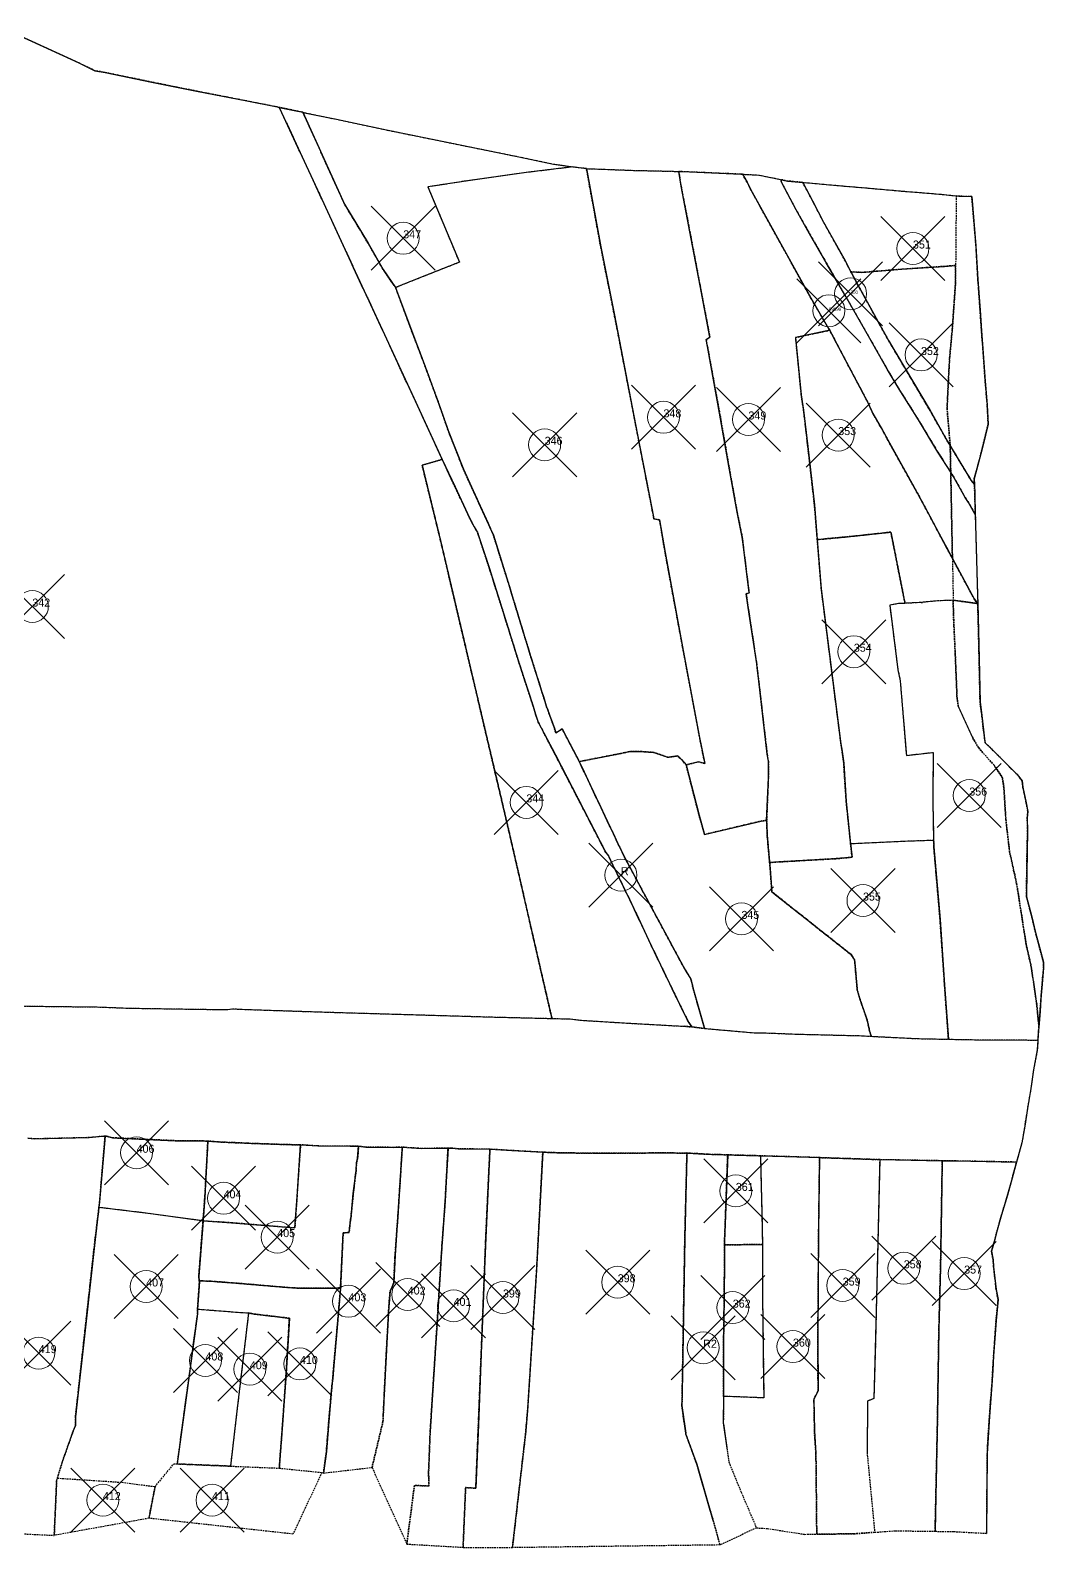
# Model space of a CAD drawing. Header units: millimetres. Extents: x 0 to 2247, y -2746 to 0.
# Drawn here: x 1896.9 to 2213.5, y -557 to -82.8 of the extents above; entities that cross this region are included whole.
import ezdxf

# ---------------------------------------------------------------- set-up
doc = ezdxf.new("R2010")
doc.units = ezdxf.units.MM
doc.header["$PDMODE"] = 35
doc.header["$PDSIZE"] = 10
for name, pattern in [('04b018', [5.49, 4.32, -0.54, 0.09, -0.54]), ('DASHED', [0.75, 0.5, -0.25]), ('DASHED2', [9.525, 6.35, -3.175])]:
    doc.linetypes.add(name, pattern=pattern)
for name, color, linetype, lineweight in [('Poly_Survey_Bndry', 250, 'Continuous', 30), ('Poly_Village_Bndry', 250, 'Continuous', 30), ('Text_Survey_No', 250, 'Continuous', 0)]:
    doc.layers.add(name, color=color, linetype=linetype, lineweight=lineweight)
doc.styles.get("Standard").update_dxf_attribs({"font": 'SakalBharati.ttf'})

msp = doc.modelspace()

# ---------------------------------------------------------------- linework, layer by layer
at = {"layer": 'Poly_Survey_Bndry', "linetype": 'DASHED'}
for points in [[(1875.56, -387.51), (1917.85, -388.02), (1928.11, -388.4), (1953.96, -388.79), (1958.64, -388.83), (1960.05, -388.56), (1962.5, -388.73), (1987.47, -389.57), (2041.9, -391.16), (2059.47, -391.6), (2059.88, -391.61), (2056.36, -376.3), (2046.16, -331.83), (2034.88, -283.92), (2027.58, -252.9), (2025.12, -242.33), (2019.33, -218.71), (2025.59, -216.92), (2016.73, -197.64), (2012.01, -187.54), (2006.98, -176.56), (1997.68, -156.58), (1987.39, -134.25), (1974.7, -106.9), (1974.09, -106.77), (1964.59, -104.91), (1948.81, -101.81), (1934.8, -99), (1920.28, -95.98), (1917.12, -95.45), (1912.05, -93.01), (1900.91, -87.86), (1890.21, -82.97)], [(2186.2, -134.56), (2186.02, -156.27)], [(1875.56, -387.51), (1917.85, -388.02), (1928.11, -388.4), (1953.96, -388.79), (1958.64, -388.83), (1960.05, -388.56), (1962.5, -388.73), (1987.47, -389.57), (2041.9, -391.16), (2059.47, -391.6), (2059.88, -391.61), (2064.46, -391.72), (2065.6, -391.77), (2069.1, -392.19), (2085.94, -393.21), (2101.21, -394.06), (2103.58, -394.25), (2107.59, -394.72), (2123.12, -396.09), (2126.87, -396.14), (2136.51, -396.51), (2157.04, -397.01), (2159.64, -397.19), (2174.01, -397.91), (2183.76, -398.1), (2192.04, -398.25), (2211.75, -398.36), (2211.54, -401.39), (2210.35, -407.7), (2209.63, -412.91), (2208.45, -419.7), (2207.59, -425.22), (2206.72, -430.46), (2205.04, -436.48), (2185.94, -436.14), (2181.84, -436.07), (2162.3, -435.73), (2143.5, -435.09), (2140.16, -434.98), (2125.01, -434.52), (2114.8, -434.23), (2108.44, -434.04), (2102.07, -433.66), (2102.07, -433.64), (2101.6, -433.66), (2091.47, -433.64), (2079.51, -433.73), (2072.84, -433.74), (2061.49, -433.56), (2057.03, -433.4), (2047.39, -432.88), (2040.51, -432.46), (2030.55, -432.34), (2028.59, -432.14), (2027.42, -432.14), (2025.7, -432.17), (2019.08, -432.23), (2014.55, -431.94), (2013.14, -431.83), (2010.29, -431.9), (2001.73, -431.8), (1999.47, -431.47), (1996.86, -431.55), (1986.72, -431.46), (1981.35, -431.09), (1981.15, -431.07), (1977.18, -431.04), (1964.64, -430.59), (1955.71, -430.19), (1952.39, -429.91), (1942.64, -429.83), (1922.66, -428.9), (1920.61, -428.38), (1920.28, -428.4), (1918.44, -428.54), (1915.34, -428.84), (1898.18, -429.24), (1896.19, -429.02)], [(1880.15, -551.94), (1904.39, -553.15), (1905.15, -536.02), (1905.38, -535.25), (1906.84, -530.4), (1910.58, -519.79), (1911.07, -518.78), (1911.03, -516.07), (1914.32, -486.24), (1917.04, -461.61), (1918.36, -450.68), (1918.57, -448.95), (1920.28, -428.4), (1918.44, -428.54), (1915.34, -428.84), (1898.18, -429.24), (1896.19, -429.02)], [(2007.18, -515.54), (2007.11, -517.56), (2003.68, -531.91)], [(1910.58, -519.79), (1906.84, -530.4), (1905.38, -535.25)], [(2021.84, -520.74), (2021.35, -533.57), (2021.45, -537.73), (2016.93, -537.53), (2014.55, -555.86)], [(2051.62, -521.65), (2047.55, -556.98)], [(2114.58, -525.87), (2115.15, -530.21), (2119, -539.64), (2123.79, -550.8)], [(1935.91, -537.9), (1941.76, -530.78), (1942.82, -530.83)], [(1942.82, -530.83), (1959.45, -531.51)], [(2142.37, -527.42), (2142.63, -552.78)], [(2158.35, -527.34), (2160.73, -552.18)], [(1905.38, -535.25), (1905.15, -536.02), (1904.39, -553.15)], [(1905.38, -535.25), (1925.56, -536.56), (1935.91, -537.9)], [(1959.45, -531.51), (1974.69, -532.14)], [(1974.69, -532.14), (1988.03, -533.49)], [(1935.91, -537.9), (1933.99, -547.8)], [(2036.1, -538.41), (2032.92, -538.21), (2032.13, -556.88)], [(2110.21, -548.31), (2112.42, -556.14)], [(2123.79, -550.8), (2127.2, -550.99), (2138.86, -552.82), (2142.63, -552.78)], [(2142.63, -552.78), (2154.24, -552.66), (2160.73, -552.18)], [(2160.73, -552.18), (2167.23, -551.71), (2179.6, -551.87)], [(2179.6, -551.87), (2185.43, -551.95), (2195.71, -552.51)]]:
    msp.add_lwpolyline(points, dxfattribs=at)
at = {"layer": 'Poly_Survey_Bndry'}
for points in [[(1974.7, -106.9), (1987.39, -134.25), (1997.68, -156.58), (2006.98, -176.56), (2012.01, -187.54), (2016.73, -197.64), (2025.59, -216.92)], [(1982.04, -108.43), (1986.11, -117.34), (1995.05, -137.12), (2002.44, -149.35), (2007.14, -157.57), (2011.05, -163.22)], [(2066.45, -125.51), (2052.58, -127.19), (2033.01, -129.92), (2021.15, -131.78), (2030.99, -155.29), (2017.28, -160.72), (2011.05, -163.22)], [(2070.68, -126.04), (2075.13, -150.45), (2079.42, -171.82), (2086.57, -208.73), (2091.23, -232.72), (2091.74, -235.53), (2093.53, -235.81), (2095.25, -246.03), (2100.69, -275.43), (2105.94, -303.26), (2107.66, -311.96), (2105.69, -311.43), (2101.8, -312.39)], [(2126.98, -329.7), (2127.52, -316.39), (2127.51, -311.26), (2127.14, -309.07), (2124.51, -286.19), (2123.99, -282.02), (2123.86, -280.75), (2121.53, -265.25), (2120.58, -258.94), (2121.49, -258.61), (2119.61, -243.41), (2119.33, -241.18), (2117.76, -233.37), (2115.19, -219.06), (2112.29, -202.47), (2108.49, -181.65), (2108.04, -179.4), (2109.25, -178.71), (2106.19, -162.69), (2103.44, -148.03), (2100.25, -131.57), (2099.5, -126.95)], [(2119.43, -127.79), (2120.87, -130.29)], [(2120.87, -130.29), (2121.94, -132.47), (2126.07, -139.96), (2132.98, -152.41), (2140.75, -166.42), (2146.33, -176.03), (2146.68, -176.57)], [(2131.83, -130.74), (2131.47, -130.03), (2131.59, -129.5)], [(2184.49, -220.91), (2180.5, -214.67), (2174.42, -204.56), (2168.35, -194.92), (2164.63, -188.72), (2158.75, -178.35), (2151.68, -166.05), (2145.61, -155.48), (2140.39, -146.37), (2136.16, -138.94), (2131.83, -130.74)], [(2138.25, -130.34), (2141.34, -136.16), (2144.76, -142.73), (2151.07, -154.03), (2153.3, -158.29)], [(2153.3, -158.29), (2156.73, -158.47), (2169.19, -157.49), (2182.54, -156.59), (2186.02, -156.27)], [(2153.3, -158.29), (2155.54, -162.56), (2165.06, -179.76), (2178.02, -201.64), (2183.4, -211.12), (2184.33, -212.65)], [(2011.05, -163.22), (2015.46, -175.19), (2019.98, -187.05), (2024.81, -200.17), (2027.46, -207.88), (2032.23, -220), (2040.73, -238.56), (2041.6, -240.61), (2046.15, -255.1), (2050.22, -268.52), (2053.14, -278.06), (2058.24, -294.2), (2060.66, -300.92), (2061.07, -302.35), (2063.08, -301.11), (2068.43, -311.34)], [(2146.68, -176.57), (2136.04, -178.85), (2137.79, -196.71), (2138.52, -201.56), (2139.83, -212.88), (2141.91, -231.1), (2142.8, -241.98)], [(2146.68, -176.57), (2147.89, -178.86), (2152.96, -188.49), (2158.59, -199.1), (2160.13, -202.54), (2163.17, -207.78), (2166.35, -213.64), (2174.45, -228.12), (2181.37, -241.07), (2183.33, -244.79), (2185.02, -247.92)], [(2184.33, -212.65), (2190.82, -223.38), (2191.87, -224.74)], [(2025.59, -216.92), (2019.33, -218.71), (2025.12, -242.33), (2027.58, -252.9), (2034.88, -283.92), (2046.16, -331.83), (2056.36, -376.3), (2059.88, -391.61)], [(2025.59, -216.92), (2029.61, -225.5), (2034.12, -235.2), (2035.6, -237.96), (2036.65, -239.78), (2040.17, -250.42), (2044.26, -263.34), (2049.56, -280.33), (2054.02, -294.02), (2054.74, -296.55), (2055.64, -299.05), (2060.97, -309.28), (2076.69, -339.71), (2077.55, -340.84), (2078.96, -343.74), (2084.78, -355.7), (2091.02, -369), (2098.02, -383.54), (2102.4, -392.43), (2103.58, -394.25)], [(2192.16, -234.08), (2190, -230.35), (2188.99, -228.81), (2185.3, -222.17), (2184.49, -220.91)], [(2142.8, -241.98), (2153.22, -241), (2165.79, -239.64), (2170.2, -261.89)], [(2142.8, -241.98), (2144.04, -257.31), (2150.18, -305.75), (2150.44, -307.44), (2151.04, -311.85), (2151.82, -323.81), (2153.22, -337.08)], [(2185.02, -247.92), (2191.8, -260.53), (2192.92, -261.96)], [(2165.42, -262.46), (2167.99, -282.69), (2168.69, -286.11), (2169.96, -301.13), (2170.61, -308.79), (2170.64, -309.39), (2178.99, -308.46), (2178.88, -323.8), (2179.15, -335.97)], [(2068.43, -311.34), (2080.26, -309.02), (2084.12, -308.22), (2087.92, -308.22), (2091.69, -308.46), (2096.06, -309.97), (2099.1, -309.59), (2100.42, -310.7), (2101.8, -312.39)], [(2068.43, -311.34), (2072.89, -320.81), (2079.96, -335.77), (2080.84, -337.64), (2083.06, -342.16), (2087.69, -350.81), (2094.51, -363.47), (2101.35, -376.14), (2103.33, -379.29), (2104.13, -382.64), (2107.59, -394.72)], [(2101.8, -312.39), (2105.84, -328.06), (2107.55, -334.13), (2125.22, -329.93), (2126.98, -329.7)], [(2126.98, -329.7), (2127.16, -334.62), (2127.9, -342.87)], [(2179.15, -335.97), (2169.43, -336.31), (2153.22, -337.08)], [(2179.15, -335.97), (2179.19, -338.01), (2181.15, -360.69), (2182.54, -381.09), (2183.76, -398.1)], [(2153.22, -337.08), (2153.66, -341.25), (2148.6, -341.68), (2127.9, -342.87)], [(2127.9, -342.87), (2128.08, -344.8), (2128.58, -352.04), (2139.42, -360.62), (2153.33, -371.62), (2154.47, -373.35), (2155.28, -382.76), (2156.21, -385.85), (2158.37, -392.11), (2159.15, -395.55), (2159.64, -397.19)], [(1866.45, -387.28), (1875.56, -387.51), (1917.85, -388.02), (1928.11, -388.4), (1953.96, -388.79), (1958.64, -388.83), (1960.05, -388.56), (1962.5, -388.73), (1987.47, -389.57), (2041.9, -391.16), (2059.47, -391.6), (2059.88, -391.61)], [(2059.88, -391.61), (2064.46, -391.72), (2065.6, -391.77), (2069.1, -392.19), (2085.94, -393.21), (2101.21, -394.06)], [(2103.58, -394.25), (2101.21, -394.06)], [(2107.59, -394.72), (2103.58, -394.25)], [(2107.59, -394.72), (2123.12, -396.09), (2126.87, -396.14), (2136.51, -396.51), (2157.04, -397.01), (2159.64, -397.19)], [(2159.64, -397.19), (2174.01, -397.91), (2183.76, -398.1)], [(2183.76, -398.1), (2192.04, -398.25), (2211.75, -398.36)], [(1896.19, -429.02), (1898.18, -429.24), (1915.34, -428.84), (1918.44, -428.54), (1920.28, -428.4)], [(1920.28, -428.4), (1918.57, -448.95), (1918.36, -450.68)], [(1920.28, -428.4), (1920.61, -428.38), (1922.66, -428.9), (1942.64, -429.83), (1952.39, -429.91)], [(1952.39, -429.91), (1951.46, -447.23), (1950.88, -454.9)], [(1950.88, -454.9), (1959.74, -455.44), (1978.12, -456.98), (1979.56, -457.05), (1980.25, -447.2), (1981.35, -431.09)], [(1952.39, -429.91), (1955.71, -430.19), (1964.64, -430.59), (1977.18, -431.04), (1981.15, -431.07), (1981.35, -431.09)], [(1981.35, -431.09), (1986.72, -431.46), (1996.86, -431.55), (1999.47, -431.47)], [(1993.86, -475.74), (1994.66, -458.6), (1996.54, -458.52), (1996.92, -454.75), (1997.13, -453.42), (1997.84, -446.31), (1998.68, -439.21), (1998.86, -436.66), (1999.18, -435.37), (1999.47, -431.47)], [(1999.47, -431.47), (2001.73, -431.8), (2010.29, -431.9), (2013.14, -431.83)], [(2013.14, -431.83), (2011.79, -453.05)], [(2013.14, -431.83), (2014.55, -431.94), (2019.08, -432.23), (2025.7, -432.17), (2027.42, -432.14)], [(2027.42, -432.14), (2026.48, -449.64), (2025.54, -462.45), (2024.01, -486.85), (2022.93, -503.81), (2021.84, -520.74)], [(2027.42, -432.14), (2028.59, -432.14), (2030.55, -432.34), (2040.51, -432.46)], [(2040.51, -432.46), (2039.21, -460.18), (2038.45, -479.71), (2036.9, -518.55), (2036.1, -538.41)], [(2040.51, -432.46), (2047.39, -432.88), (2057.03, -433.4)], [(2057.03, -433.4), (2055.1, -470.3), (2052.29, -514.24), (2051.62, -521.65)], [(2057.03, -433.4), (2061.49, -433.56), (2072.84, -433.74), (2079.51, -433.73), (2091.47, -433.64), (2101.6, -433.66)], [(2102.07, -433.66), (2101.4, -460.28), (2100.68, -502.94), (2100.51, -512.68), (2100.86, -515.39), (2101.77, -521.57), (2105.15, -530.94), (2110.21, -548.31)], [(2101.6, -433.66), (2102.07, -433.64)], [(2102.07, -433.64), (2102.07, -433.66)], [(2102.07, -433.66), (2108.44, -434.04), (2114.8, -434.23)], [(2114.8, -434.23), (2113.81, -461.33), (2113.81, -462.37)], [(2114.8, -434.23), (2125.01, -434.52)], [(2125.01, -434.52), (2140.16, -434.98), (2143.5, -435.09)], [(2125.01, -434.52), (2125.62, -457.35), (2125.63, -462.22)], [(2143.5, -435.09), (2143.22, -457.95), (2142.97, -491.42), (2143.03, -507.97), (2141.75, -510.57), (2141.92, -520.36), (2141.99, -522.29), (2142.37, -527.42)], [(2143.5, -435.09), (2162.3, -435.73)], [(2162.3, -435.73), (2161.49, -470.58), (2160.93, -495), (2160.47, -510.35), (2158.52, -511.19), (2158.35, -527.34)], [(2162.3, -435.73), (2181.84, -436.07)], [(2181.84, -436.07), (2181.31, -468.97), (2180.77, -488.92), (2180.3, -519.35), (2179.6, -551.87)], [(2181.84, -436.07), (2185.94, -436.14), (2205.04, -436.48)], [(1918.36, -450.68), (1917.04, -461.61), (1914.32, -486.24), (1911.03, -516.07), (1911.07, -518.78), (1910.58, -519.79)], [(1950.88, -454.9), (1934.51, -452.62), (1918.36, -450.68)], [(1950.88, -454.9), (1949.55, -472.26), (1949.71, -473.61)], [(2011.79, -453.05), (2010.88, -465.56), (2010.47, -474.24), (2009.31, -476.81), (2008.87, -482.83), (2008.08, -497.27), (2007.52, -508.62), (2007.18, -515.54)], [(2125.63, -462.22), (2125.68, -478.33), (2126.04, -505.36), (2126.11, -510.19), (2114.84, -509.75), (2113.46, -509.75)], [(2113.81, -462.37), (2113.79, -467.22), (2113.71, -478.66), (2113.51, -492.9), (2113.47, -505.9), (2113.46, -509.75)], [(2113.81, -462.37), (2125.63, -462.22)], [(1949.71, -473.61), (1949.75, -473.94), (1949.17, -482.43)], [(1949.71, -473.61), (1953.05, -473.69), (1961.54, -474.35), (1977.31, -475.68), (1981.24, -475.92), (1991.67, -475.92), (1993.86, -475.74)], [(1993.86, -475.74), (1992.78, -488.31), (1991.73, -500.1), (1991.42, -504.14), (1991.15, -506.44), (1990.9, -509.02), (1990.17, -517.51), (1989.41, -526.92), (1988.51, -533.67)], [(1949.17, -482.43), (1949.15, -483.95), (1946.15, -506.26), (1942.82, -530.83)], [(1949.17, -482.43), (1962.94, -483.5), (1965.1, -483.62)], [(1965.1, -483.62), (1961.25, -516.09), (1959.45, -531.51)], [(1965.1, -483.62), (1966.89, -483.97), (1977.85, -485.29), (1976.84, -502.63), (1975.75, -518.2), (1974.69, -532.14)], [(2113.46, -509.75), (2113.44, -517.98), (2114.58, -525.87)]]:
    msp.add_lwpolyline(points, dxfattribs=at)
at = {"layer": 'Poly_Survey_Bndry', "linetype": 'DASHED'}
for points in [[(2068.43, -311.34), (2063.08, -301.11), (2061.07, -302.35), (2060.66, -300.92), (2058.24, -294.2), (2053.14, -278.06), (2050.22, -268.52), (2046.15, -255.1), (2041.6, -240.61), (2040.73, -238.56), (2032.23, -220), (2027.46, -207.88), (2024.81, -200.17), (2019.98, -187.05), (2015.46, -175.19), (2011.05, -163.22), (2007.14, -157.57), (2002.44, -149.35), (1995.05, -137.12), (1986.11, -117.34), (1982.04, -108.43), (1979.34, -107.83), (1974.7, -106.9), (1987.39, -134.25), (1997.68, -156.58), (2006.98, -176.56), (2012.01, -187.54), (2016.73, -197.64), (2025.59, -216.92), (2029.61, -225.5), (2034.12, -235.2), (2035.6, -237.96), (2036.65, -239.78), (2040.17, -250.42), (2044.26, -263.34), (2049.56, -280.33), (2054.02, -294.02), (2054.74, -296.55), (2055.64, -299.05), (2060.97, -309.28), (2076.69, -339.71), (2077.55, -340.84), (2078.96, -343.74), (2084.78, -355.7), (2091.02, -369), (2098.02, -383.54), (2102.4, -392.43), (2103.58, -394.25), (2107.59, -394.72), (2104.13, -382.64), (2103.33, -379.29), (2101.35, -376.14), (2094.51, -363.47), (2087.69, -350.81), (2083.06, -342.16), (2080.84, -337.64), (2079.96, -335.77), (2072.89, -320.81)], [(2011.05, -163.22), (2007.14, -157.57), (2002.44, -149.35), (1995.05, -137.12), (1986.11, -117.34), (1982.04, -108.43), (1982.6, -108.56), (1992.57, -110.62), (2007.66, -113.84), (2018.97, -116.14), (2035.83, -119.57), (2049.6, -122.35), (2060.33, -124.6), (2065.89, -125.43), (2066.45, -125.51), (2052.58, -127.19), (2033.01, -129.92), (2021.15, -131.78), (2030.99, -155.29), (2017.28, -160.72)], [(2101.8, -312.39), (2105.69, -311.43), (2107.66, -311.96), (2105.94, -303.26), (2100.69, -275.43), (2095.25, -246.03), (2093.53, -235.81), (2091.74, -235.53), (2091.23, -232.72), (2086.57, -208.73), (2079.42, -171.82), (2075.13, -150.45), (2070.68, -126.04), (2066.45, -125.51), (2052.58, -127.19), (2033.01, -129.92), (2021.15, -131.78), (2030.99, -155.29), (2017.28, -160.72), (2011.05, -163.22), (2015.46, -175.19), (2019.98, -187.05), (2024.81, -200.17), (2027.46, -207.88), (2032.23, -220), (2040.73, -238.56), (2041.6, -240.61), (2046.15, -255.1), (2050.22, -268.52), (2053.14, -278.06), (2058.24, -294.2), (2060.66, -300.92), (2061.07, -302.35), (2063.08, -301.11), (2068.43, -311.34), (2080.26, -309.02), (2084.12, -308.22), (2087.92, -308.22), (2091.69, -308.46), (2096.06, -309.97), (2099.1, -309.59), (2100.42, -310.7)], [(2126.98, -329.7), (2125.22, -329.93), (2107.55, -334.13), (2105.84, -328.06), (2101.8, -312.39), (2105.69, -311.43), (2107.66, -311.96), (2105.94, -303.26), (2100.69, -275.43), (2095.25, -246.03), (2093.53, -235.81), (2091.74, -235.53), (2091.23, -232.72), (2086.57, -208.73), (2079.42, -171.82), (2075.13, -150.45), (2070.68, -126.04), (2085.33, -126.58), (2097.36, -126.86), (2099.5, -126.95), (2100.25, -131.57), (2103.44, -148.03), (2106.19, -162.69), (2109.25, -178.71), (2108.04, -179.4), (2108.49, -181.65), (2112.29, -202.47), (2115.19, -219.06), (2117.76, -233.37), (2119.33, -241.18), (2119.61, -243.41), (2121.49, -258.61), (2120.58, -258.94), (2121.53, -265.25), (2123.86, -280.75), (2123.99, -282.02), (2124.51, -286.19), (2127.14, -309.07), (2127.51, -311.26), (2127.52, -316.39)], [(2153.22, -337.08), (2151.82, -323.81), (2151.04, -311.85), (2150.44, -307.44), (2150.18, -305.75), (2144.04, -257.31), (2142.8, -241.98), (2141.91, -231.1), (2139.83, -212.88), (2138.52, -201.56), (2137.79, -196.71), (2136.04, -178.85), (2146.68, -176.57), (2146.33, -176.03), (2140.75, -166.42), (2132.98, -152.41), (2126.07, -139.96), (2121.94, -132.47), (2120.87, -130.29), (2119.43, -127.79), (2118.89, -127.77), (2100.53, -126.99), (2099.5, -126.95), (2100.25, -131.57), (2103.44, -148.03), (2106.19, -162.69), (2109.25, -178.71), (2108.04, -179.4), (2108.49, -181.65), (2112.29, -202.47), (2115.19, -219.06), (2117.76, -233.37), (2119.33, -241.18), (2119.61, -243.41), (2121.49, -258.61), (2120.58, -258.94), (2121.53, -265.25), (2123.86, -280.75), (2123.99, -282.02), (2124.51, -286.19), (2127.14, -309.07), (2127.51, -311.26), (2127.52, -316.39), (2126.98, -329.7), (2127.16, -334.62), (2127.9, -342.87), (2148.6, -341.68), (2153.66, -341.25)], [(2131.83, -130.74), (2136.16, -138.94), (2140.39, -146.37), (2145.61, -155.48), (2151.68, -166.05), (2158.75, -178.35), (2164.63, -188.72), (2168.35, -194.92), (2174.42, -204.56), (2180.5, -214.67), (2184.49, -220.91), (2185.02, -247.92), (2183.33, -244.79), (2181.37, -241.07), (2174.45, -228.12), (2166.35, -213.64), (2163.17, -207.78), (2160.13, -202.54), (2158.59, -199.1), (2152.96, -188.49), (2147.89, -178.86), (2146.68, -176.57), (2146.33, -176.03), (2140.75, -166.42), (2132.98, -152.41), (2126.07, -139.96), (2121.94, -132.47), (2120.87, -130.29), (2119.43, -127.79), (2124.7, -128.06), (2130.81, -129.32), (2131.59, -129.5), (2131.47, -130.03)], [(2184.33, -212.65), (2183.4, -211.12), (2178.02, -201.64), (2165.06, -179.76), (2155.54, -162.56), (2153.3, -158.29), (2151.07, -154.03), (2144.76, -142.73), (2141.34, -136.16), (2138.25, -130.34), (2133.45, -129.92), (2131.59, -129.5), (2131.47, -130.03), (2131.83, -130.74), (2136.16, -138.94), (2140.39, -146.37), (2145.61, -155.48), (2151.68, -166.05), (2158.75, -178.35), (2164.63, -188.72), (2168.35, -194.92), (2174.42, -204.56), (2180.5, -214.67), (2184.49, -220.91)], [(2186.02, -156.27), (2182.54, -156.59), (2169.19, -157.49), (2156.73, -158.47), (2153.3, -158.29), (2151.07, -154.03), (2144.76, -142.73), (2141.34, -136.16), (2138.25, -130.34), (2141.35, -130.6), (2146.64, -131.09), (2157.84, -132.05), (2169.66, -133.09), (2181.06, -134.01), (2186.2, -134.56)], [(2191.06, -134.8), (2187.07, -134.66), (2186.2, -134.56), (2186.02, -156.27), (2185.98, -161.65), (2184.97, -176.23), (2184.15, -185.1), (2183.78, -191.83), (2183.34, -200.97), (2184.33, -212.65), (2190.82, -223.38), (2191.87, -224.74), (2191.81, -222.96), (2192.98, -218.73), (2194.41, -213.14), (2195.37, -209.3), (2196.18, -205.88), (2195.89, -200.01), (2195.14, -191.06), (2194.65, -183.72), (2194.09, -176.7), (2193.65, -170.29), (2192.96, -160.69), (2192.38, -150.16)], [(2186.02, -156.27), (2182.54, -156.59), (2169.19, -157.49), (2156.73, -158.47), (2153.3, -158.29), (2155.54, -162.56), (2165.06, -179.76), (2178.02, -201.64), (2183.4, -211.12), (2184.33, -212.65), (2183.34, -200.97), (2183.78, -191.83), (2184.15, -185.1), (2184.97, -176.23), (2185.98, -161.65)], [(2142.8, -241.98), (2141.91, -231.1), (2139.83, -212.88), (2138.52, -201.56), (2137.79, -196.71), (2136.04, -178.85), (2146.68, -176.57), (2147.89, -178.86), (2152.96, -188.49), (2158.59, -199.1), (2160.13, -202.54), (2163.17, -207.78), (2166.35, -213.64), (2174.45, -228.12), (2181.37, -241.07), (2183.33, -244.79), (2185.02, -247.92), (2185.26, -260.93), (2180.33, -261.13), (2174.58, -261.67), (2170.2, -261.89), (2165.79, -239.64), (2153.22, -241)], [(2184.33, -212.65), (2184.49, -220.91), (2185.3, -222.17), (2188.99, -228.81), (2190, -230.35), (2192.16, -234.08), (2192.01, -227.74), (2191.87, -224.74), (2190.82, -223.38)], [(2059.88, -391.61), (2064.46, -391.72), (2065.6, -391.77), (2069.1, -392.19), (2085.94, -393.21), (2101.21, -394.06), (2103.58, -394.25), (2102.4, -392.43), (2098.02, -383.54), (2091.02, -369), (2084.78, -355.7), (2078.96, -343.74), (2077.55, -340.84), (2076.69, -339.71), (2060.97, -309.28), (2055.64, -299.05), (2054.74, -296.55), (2054.02, -294.02), (2049.56, -280.33), (2044.26, -263.34), (2040.17, -250.42), (2036.65, -239.78), (2035.6, -237.96), (2034.12, -235.2), (2029.61, -225.5), (2025.59, -216.92), (2019.33, -218.71), (2025.12, -242.33), (2027.58, -252.9), (2034.88, -283.92), (2046.16, -331.83), (2056.36, -376.3)], [(2185.02, -247.92), (2184.49, -220.91), (2185.3, -222.17), (2188.99, -228.81), (2190, -230.35), (2192.16, -234.08), (2192.32, -240.86), (2192.86, -259.34), (2192.92, -261.96), (2191.8, -260.53)], [(2170.2, -261.89), (2168.22, -261.99), (2165.42, -262.46), (2167.99, -282.69), (2168.69, -286.11), (2169.96, -301.13), (2170.61, -308.79), (2170.64, -309.39), (2178.99, -308.46), (2178.88, -323.8), (2179.15, -335.97), (2169.43, -336.31), (2153.22, -337.08), (2151.82, -323.81), (2151.04, -311.85), (2150.44, -307.44), (2150.18, -305.75), (2144.04, -257.31), (2142.8, -241.98), (2153.22, -241), (2165.79, -239.64)], [(2192.92, -261.96), (2191.8, -260.53), (2185.02, -247.92), (2185.26, -260.93)], [(2183.76, -398.1), (2192.04, -398.25), (2211.75, -398.36), (2211.96, -395.33), (2212.04, -394.28), (2211.38, -387.41), (2209.65, -375.49), (2208.06, -368.52), (2205.07, -349.4), (2202.89, -339.67), (2201.7, -329.4), (2201.1, -319.47), (2200.64, -316.37), (2198.04, -312.5), (2193.22, -307.08), (2191.37, -303.94), (2186.84, -294.07), (2186.46, -291.42), (2185.9, -277.8), (2185.34, -265.37), (2185.26, -260.93), (2180.33, -261.13), (2174.58, -261.67), (2170.2, -261.89), (2168.22, -261.99), (2165.42, -262.46), (2167.99, -282.69), (2168.69, -286.11), (2169.96, -301.13), (2170.61, -308.79), (2170.64, -309.39), (2178.99, -308.46), (2178.88, -323.8), (2179.15, -335.97), (2179.19, -338.01), (2181.15, -360.69), (2182.54, -381.09)], [(2185.9, -277.8), (2186.46, -291.42), (2186.84, -294.07), (2191.37, -303.94), (2193.22, -307.08), (2198.04, -312.5), (2200.64, -316.37), (2201.1, -319.47), (2201.7, -329.4), (2202.89, -339.67), (2205.07, -349.4), (2208.06, -368.52), (2209.65, -375.49), (2211.38, -387.41), (2212.04, -394.28), (2212.38, -389.41), (2212.67, -385.63), (2213.13, -379.67), (2213.52, -375.89), (2213.43, -374.04), (2212.18, -369.36), (2210.97, -364.74), (2209.83, -359.83), (2208.16, -353.62), (2208.18, -352.63), (2208.22, -346.4), (2208.33, -339.41), (2208.49, -333.12), (2208.4, -328.93), (2208.58, -326.97), (2208.08, -324.22), (2207.04, -319.36), (2206.79, -317.31), (2205.22, -315.37), (2197.43, -307.58), (2195.28, -305.53), (2195.09, -304.26), (2194.7, -301.41), (2194.11, -295.99), (2193.65, -292.79), (2193.25, -274.72), (2192.92, -261.96), (2185.26, -260.93), (2185.34, -265.37)], [(2068.43, -311.34), (2072.89, -320.81), (2079.96, -335.77), (2080.84, -337.64), (2083.06, -342.16), (2087.69, -350.81), (2094.51, -363.47), (2101.35, -376.14), (2103.33, -379.29), (2104.13, -382.64), (2107.59, -394.72), (2123.12, -396.09), (2126.87, -396.14), (2136.51, -396.51), (2157.04, -397.01), (2159.64, -397.19), (2159.15, -395.55), (2158.37, -392.11), (2156.21, -385.85), (2155.28, -382.76), (2154.47, -373.35), (2153.33, -371.62), (2139.42, -360.62), (2128.58, -352.04), (2128.08, -344.8), (2127.9, -342.87), (2127.16, -334.62), (2126.98, -329.7), (2125.22, -329.93), (2107.55, -334.13), (2105.84, -328.06), (2101.8, -312.39), (2100.42, -310.7), (2099.1, -309.59), (2096.06, -309.97), (2091.69, -308.46), (2087.92, -308.22), (2084.12, -308.22), (2080.26, -309.02)], [(2127.9, -342.87), (2128.08, -344.8), (2128.58, -352.04), (2139.42, -360.62), (2153.33, -371.62), (2154.47, -373.35), (2155.28, -382.76), (2156.21, -385.85), (2158.37, -392.11), (2159.15, -395.55), (2159.64, -397.19), (2174.01, -397.91), (2183.76, -398.1), (2182.54, -381.09), (2181.15, -360.69), (2179.19, -338.01), (2179.15, -335.97), (2169.43, -336.31), (2153.22, -337.08), (2153.66, -341.25), (2148.6, -341.68)], [(1950.88, -454.9), (1934.51, -452.62), (1918.36, -450.68), (1918.57, -448.95), (1920.28, -428.4), (1920.61, -428.38), (1922.66, -428.9), (1942.64, -429.83), (1952.39, -429.91), (1951.46, -447.23)], [(1993.86, -475.74), (1994.66, -458.6), (1996.54, -458.52), (1996.92, -454.75), (1997.13, -453.42), (1997.84, -446.31), (1998.68, -439.21), (1998.86, -436.66), (1999.18, -435.37), (1999.47, -431.47), (1996.86, -431.55), (1986.72, -431.46), (1981.35, -431.09), (1980.25, -447.2), (1979.56, -457.05), (1978.12, -456.98), (1959.74, -455.44), (1950.88, -454.9), (1949.55, -472.26), (1949.71, -473.61), (1953.05, -473.69), (1961.54, -474.35), (1977.31, -475.68), (1981.24, -475.92), (1991.67, -475.92)], [(1950.88, -454.9), (1951.46, -447.23), (1952.39, -429.91), (1955.71, -430.19), (1964.64, -430.59), (1977.18, -431.04), (1981.15, -431.07), (1981.35, -431.09), (1980.25, -447.2), (1979.56, -457.05), (1978.12, -456.98), (1959.74, -455.44)], [(1993.86, -475.74), (1992.78, -488.31), (1991.73, -500.1), (1991.42, -504.14), (1991.15, -506.44), (1990.9, -509.02), (1990.17, -517.51), (1989.41, -526.92), (1988.51, -533.67), (2003.68, -531.91), (2007.11, -517.56), (2007.18, -515.54), (2007.52, -508.62), (2008.08, -497.27), (2008.87, -482.83), (2009.31, -476.81), (2010.47, -474.24), (2010.88, -465.56), (2011.79, -453.05), (2013.14, -431.83), (2010.29, -431.9), (2001.73, -431.8), (1999.47, -431.47), (1999.18, -435.37), (1998.86, -436.66), (1998.68, -439.21), (1997.84, -446.31), (1997.13, -453.42), (1996.92, -454.75), (1996.54, -458.52), (1994.66, -458.6)], [(2011.79, -453.05), (2010.88, -465.56), (2010.47, -474.24), (2009.31, -476.81), (2008.87, -482.83), (2008.08, -497.27), (2007.52, -508.62), (2007.18, -515.54), (2007.11, -517.56), (2003.68, -531.91), (2014.55, -555.86), (2016.93, -537.53), (2021.45, -537.73), (2021.35, -533.57), (2021.84, -520.74), (2022.93, -503.81), (2024.01, -486.85), (2025.54, -462.45), (2026.48, -449.64), (2027.42, -432.14), (2025.7, -432.17), (2019.08, -432.23), (2014.55, -431.94), (2013.14, -431.83)], [(2021.84, -520.74), (2021.35, -533.57), (2021.45, -537.73), (2016.93, -537.53), (2014.55, -555.86), (2032.13, -556.88), (2032.92, -538.21), (2036.1, -538.41), (2036.9, -518.55), (2038.45, -479.71), (2039.21, -460.18), (2040.51, -432.46), (2030.55, -432.34), (2028.59, -432.14), (2027.42, -432.14), (2026.48, -449.64), (2025.54, -462.45), (2024.01, -486.85), (2022.93, -503.81)], [(2051.62, -521.65), (2052.29, -514.24), (2055.1, -470.3), (2057.03, -433.4), (2047.39, -432.88), (2040.51, -432.46), (2039.21, -460.18), (2038.45, -479.71), (2036.9, -518.55), (2036.1, -538.41), (2032.92, -538.21), (2032.13, -556.88), (2047.55, -556.98)], [(2057.03, -433.4), (2061.49, -433.56), (2072.84, -433.74), (2079.51, -433.73), (2091.47, -433.64), (2101.6, -433.66), (2102.07, -433.64), (2102.07, -433.66), (2101.4, -460.28), (2100.68, -502.94), (2100.51, -512.68), (2100.86, -515.39), (2101.77, -521.57), (2105.15, -530.94), (2110.21, -548.31), (2112.42, -556.14), (2047.55, -556.98), (2051.62, -521.65), (2052.29, -514.24), (2055.1, -470.3)], [(2102.07, -433.66), (2108.44, -434.04), (2114.8, -434.23), (2113.81, -461.33), (2113.81, -462.37), (2113.79, -467.22), (2113.71, -478.66), (2113.51, -492.9), (2113.47, -505.9), (2113.46, -509.75), (2113.44, -517.98), (2114.58, -525.87), (2115.15, -530.21), (2119, -539.64), (2123.79, -550.8), (2112.42, -556.14), (2110.21, -548.31), (2105.15, -530.94), (2101.77, -521.57), (2100.86, -515.39), (2100.51, -512.68), (2100.68, -502.94), (2101.4, -460.28)], [(2113.46, -509.75), (2113.44, -517.98), (2114.58, -525.87), (2115.15, -530.21), (2119, -539.64), (2123.79, -550.8), (2127.2, -550.99), (2138.86, -552.82), (2142.63, -552.78), (2142.37, -527.42), (2141.99, -522.29), (2141.92, -520.36), (2141.75, -510.57), (2143.03, -507.97), (2142.97, -491.42), (2143.22, -457.95), (2143.5, -435.09), (2140.16, -434.98), (2125.01, -434.52), (2125.62, -457.35), (2125.63, -462.22), (2125.68, -478.33), (2126.04, -505.36), (2126.11, -510.19), (2114.84, -509.75)], [(2113.81, -462.37), (2113.81, -461.33), (2114.8, -434.23), (2125.01, -434.52), (2125.62, -457.35), (2125.63, -462.22)], [(2142.37, -527.42), (2141.99, -522.29), (2141.92, -520.36), (2141.75, -510.57), (2143.03, -507.97), (2142.97, -491.42), (2143.22, -457.95), (2143.5, -435.09), (2162.3, -435.73), (2161.49, -470.58), (2160.93, -495), (2160.47, -510.35), (2158.52, -511.19), (2158.35, -527.34), (2160.73, -552.18), (2154.24, -552.66), (2142.63, -552.78)], [(2158.35, -527.34), (2160.73, -552.18), (2167.23, -551.71), (2179.6, -551.87), (2180.3, -519.35), (2180.77, -488.92), (2181.31, -468.97), (2181.84, -436.07), (2162.3, -435.73), (2161.49, -470.58), (2160.93, -495), (2160.47, -510.35), (2158.52, -511.19)], [(2205.04, -436.48), (2185.94, -436.14), (2181.84, -436.07), (2181.31, -468.97), (2180.77, -488.92), (2180.3, -519.35), (2179.6, -551.87), (2185.43, -551.95), (2195.71, -552.51), (2195.91, -527.71), (2196.03, -524.38), (2196.47, -517.55), (2196.89, -511.71), (2197.36, -506.21), (2197.6, -501.54), (2197.89, -497.05), (2198.36, -490.27), (2198.65, -486.01), (2199.29, -479.39), (2198.68, -476.3), (2197.88, -469.19), (2197.71, -467.07), (2197.22, -464.37), (2198.03, -461.54), (2198.82, -458.52), (2200.39, -453), (2202.2, -446.86), (2203.73, -441.49)], [(1918.36, -450.68), (1917.04, -461.61), (1914.32, -486.24), (1911.03, -516.07), (1911.07, -518.78), (1910.58, -519.79), (1906.84, -530.4), (1905.38, -535.25), (1925.56, -536.56), (1935.91, -537.9), (1941.76, -530.78), (1942.82, -530.83), (1946.15, -506.26), (1949.15, -483.95), (1949.17, -482.43), (1949.75, -473.94), (1949.71, -473.61), (1949.55, -472.26), (1950.88, -454.9), (1934.51, -452.62)], [(2113.46, -509.75), (2113.47, -505.9), (2113.51, -492.9), (2113.71, -478.66), (2113.79, -467.22), (2113.81, -462.37), (2125.63, -462.22), (2125.68, -478.33), (2126.04, -505.36), (2126.11, -510.19), (2114.84, -509.75)], [(1974.69, -532.14), (1988.03, -533.49), (1988.51, -533.67), (1989.41, -526.92), (1990.17, -517.51), (1990.9, -509.02), (1991.15, -506.44), (1991.42, -504.14), (1991.73, -500.1), (1992.78, -488.31), (1993.86, -475.74), (1991.67, -475.92), (1981.24, -475.92), (1977.31, -475.68), (1961.54, -474.35), (1953.05, -473.69), (1949.71, -473.61), (1949.75, -473.94), (1949.17, -482.43), (1962.94, -483.5), (1965.1, -483.62), (1966.89, -483.97), (1977.85, -485.29), (1976.84, -502.63), (1975.75, -518.2)], [(1959.45, -531.51), (1942.82, -530.83), (1946.15, -506.26), (1949.15, -483.95), (1949.17, -482.43), (1962.94, -483.5), (1965.1, -483.62), (1961.25, -516.09)], [(1965.1, -483.62), (1961.25, -516.09), (1959.45, -531.51), (1974.69, -532.14), (1975.75, -518.2), (1976.84, -502.63), (1977.85, -485.29), (1966.89, -483.97)], [(1988.03, -533.49), (1978.98, -552.73), (1933.99, -547.8), (1935.91, -537.9), (1941.76, -530.78), (1942.82, -530.83), (1959.45, -531.51), (1974.69, -532.14)], [(1933.99, -547.8), (1904.39, -553.15), (1905.15, -536.02), (1905.38, -535.25), (1925.56, -536.56), (1935.91, -537.9)]]:
    msp.add_lwpolyline(points, close=True, dxfattribs=at)
at = {"layer": 'Poly_Survey_Bndry', "linetype": '04b018'}
for points in [[(2170.2, -261.89), (2168.22, -261.99), (2165.42, -262.46)], [(2185.26, -260.93), (2180.33, -261.13), (2174.58, -261.67), (2170.2, -261.89)], [(2192.92, -261.96), (2185.26, -260.93)]]:
    msp.add_lwpolyline(points, dxfattribs=at)
at = {"layer": 'Poly_Village_Bndry'}
for points in [[(1889.98, -82.83), (1890.21, -82.97), (1900.91, -87.86), (1912.05, -93.01), (1917.12, -95.45), (1920.28, -95.98), (1934.8, -99), (1948.81, -101.81), (1964.59, -104.91), (1974.09, -106.77), (1974.7, -106.9)], [(1974.7, -106.9), (1979.34, -107.83), (1982.04, -108.43)], [(1982.04, -108.43), (1982.6, -108.56), (1992.57, -110.62), (2007.66, -113.84), (2018.97, -116.14), (2035.83, -119.57), (2049.6, -122.35), (2060.33, -124.6)], [(2060.33, -124.6), (2065.89, -125.43), (2066.45, -125.51)], [(2066.45, -125.51), (2070.68, -126.04)], [(2070.68, -126.04), (2085.33, -126.58), (2097.36, -126.86), (2099.5, -126.95)], [(2099.5, -126.95), (2100.53, -126.99)], [(2100.53, -126.99), (2118.89, -127.77), (2119.43, -127.79)], [(2119.43, -127.79), (2124.7, -128.06), (2130.81, -129.32), (2131.59, -129.5)], [(2131.59, -129.5), (2133.45, -129.92), (2138.25, -130.34)], [(2138.25, -130.34), (2141.35, -130.6), (2146.64, -131.09), (2157.84, -132.05), (2169.66, -133.09), (2181.06, -134.01), (2186.2, -134.56)], [(2186.2, -134.56), (2187.07, -134.66), (2191.06, -134.8)], [(2191.06, -134.8), (2192.38, -150.16), (2192.96, -160.69), (2193.65, -170.29), (2194.09, -176.7), (2194.65, -183.72), (2195.14, -191.06), (2195.89, -200.01), (2196.18, -205.88)], [(2196.18, -205.88), (2195.37, -209.3), (2194.41, -213.14), (2192.98, -218.73), (2191.81, -222.96), (2191.87, -224.74)], [(2191.87, -224.74), (2192.01, -227.74), (2192.16, -234.08)], [(2192.16, -234.08), (2192.32, -240.86), (2192.86, -259.34), (2192.92, -261.96)], [(2192.92, -261.96), (2193.25, -274.72)], [(2193.25, -274.72), (2193.65, -292.79), (2194.11, -295.99), (2194.7, -301.41), (2195.09, -304.26), (2195.28, -305.53), (2197.43, -307.58), (2205.22, -315.37), (2206.79, -317.31), (2207.04, -319.36), (2208.08, -324.22), (2208.58, -326.97), (2208.4, -328.93), (2208.49, -333.12), (2208.33, -339.41), (2208.22, -346.4), (2208.18, -352.63), (2208.16, -353.62), (2209.83, -359.83), (2210.97, -364.74), (2212.18, -369.36), (2213.43, -374.04), (2213.52, -375.89), (2213.13, -379.67), (2212.67, -385.63), (2212.38, -389.41), (2212.04, -394.28)], [(2212.04, -394.28), (2211.96, -395.33), (2211.75, -398.36)], [(2211.75, -398.36), (2211.54, -401.39), (2210.35, -407.7), (2209.63, -412.91), (2208.45, -419.7), (2207.59, -425.22), (2206.72, -430.46), (2205.04, -436.48)], [(2205.04, -436.48), (2203.73, -441.49), (2202.2, -446.86), (2200.39, -453), (2198.82, -458.52), (2198.03, -461.54), (2197.22, -464.37), (2197.71, -467.07), (2197.88, -469.19), (2198.68, -476.3), (2199.29, -479.39), (2198.65, -486.01), (2198.36, -490.27), (2197.89, -497.05), (2197.6, -501.54), (2197.36, -506.21), (2196.89, -511.71), (2196.47, -517.55), (2196.03, -524.38), (2195.91, -527.71), (2195.71, -552.51)]]:
    msp.add_lwpolyline(points, dxfattribs=at)
at = {"layer": 'Text_Survey_No'}
for p in [(2013.43, -147.82), (2172.69, -151.01), (2153.21, -165.17), (2146.44, -170.44), (2175.21, -184.28), (2094.74, -203.76), (2121.28, -204.43), (2057.62, -212.33), (2149.34, -209.31), (1897.55, -262.9), (2154.21, -277.01), (2190.29, -321.95), (2051.89, -324.08), (2081.45, -346.84), (2157.08, -354.77), (2119.1, -360.5), (1930.13, -433.58), (2117.34, -445.5), (1957.31, -447.81), (1974.07, -459.94), (2169.82, -469.68), (2080.45, -474.04), (2188.69, -471.34), (1933.12, -475.36), (2014.84, -477.89), (2044.58, -478.81), (2150.75, -475.08), (1996.32, -479.99), (2029.17, -481.42), (2116.39, -481.97), (1899.56, -496.18), (2107.16, -494.51), (2135.19, -494.15), (1951.63, -498.49), (1965.51, -501.22), (1981.16, -499.58), (1919.6, -542.14), (1953.69, -542.14)]:
    msp.add_point(p, dxfattribs=at)

# ---------------------------------------------------------------- texts
for s, height, p in [('347', 2.5, (2013.43, -147.82)), ('351', 2.5, (2172.69, -151.01)), ('350', 1, (2153.21, -165.17)), ('352', 2.5, (2175.21, -184.28)), ('348', 2.5, (2094.74, -203.76)), ('349', 2.5, (2121.28, -204.43)), ('353', 2.5, (2149.34, -209.31)), ('346', 2.5, (2057.62, -212.33)), ('342', 2.5, (1897.55, -262.9)), ('354', 2.5, (2154.21, -277.01)), ('344', 2.5, (2051.89, -324.08)), ('356', 2.5, (2190.29, -321.95)), ('R', 2.5, (2081.45, -346.84)), ('355', 2.5, (2157.08, -354.77)), ('345', 2.5, (2119.1, -360.5)), ('406', 2.5, (1930.13, -433.58)), ('404', 2.5, (1957.31, -447.81)), ('361', 2.5, (2117.34, -445.5)), ('405', 2.5, (1974.07, -459.94)), ('358', 2.5, (2169.82, -469.68)), ('357', 2.5, (2188.69, -471.34)), ('407', 2.5, (1933.12, -475.36)), ('398', 2.5, (2080.45, -474.04)), ('359', 2.5, (2150.75, -475.08)), ('403', 2.5, (1996.32, -479.99)), ('402', 2.5, (2014.84, -477.89)), ('401', 2.5, (2029.17, -481.42)), ('399', 2.5, (2044.58, -478.81)), ('362', 2.5, (2116.39, -481.97)), ('360', 2.5, (2135.19, -494.15)), ('419', 2.5, (1899.56, -496.18)), ('408', 2.5, (1951.63, -498.49)), ('410', 2.5, (1981.16, -499.58)), ('409', 2.5, (1965.51, -501.22)), ('412', 2.5, (1919.6, -542.14)), ('411', 2.5, (1953.69, -542.14))]:
    msp.add_text(s, height=height, dxfattribs=at).set_placement(p)
at = {"layer": 'Text_Survey_No', "linetype": 'DASHED2'}
for s, height, p in [('99999', 1, (2146.44, -170.44)), ('R2', 2.5, (2107.16, -494.51))]:
    msp.add_text(s, height=height, dxfattribs=at).set_placement(p)

doc.saveas('drawing.dxf')
